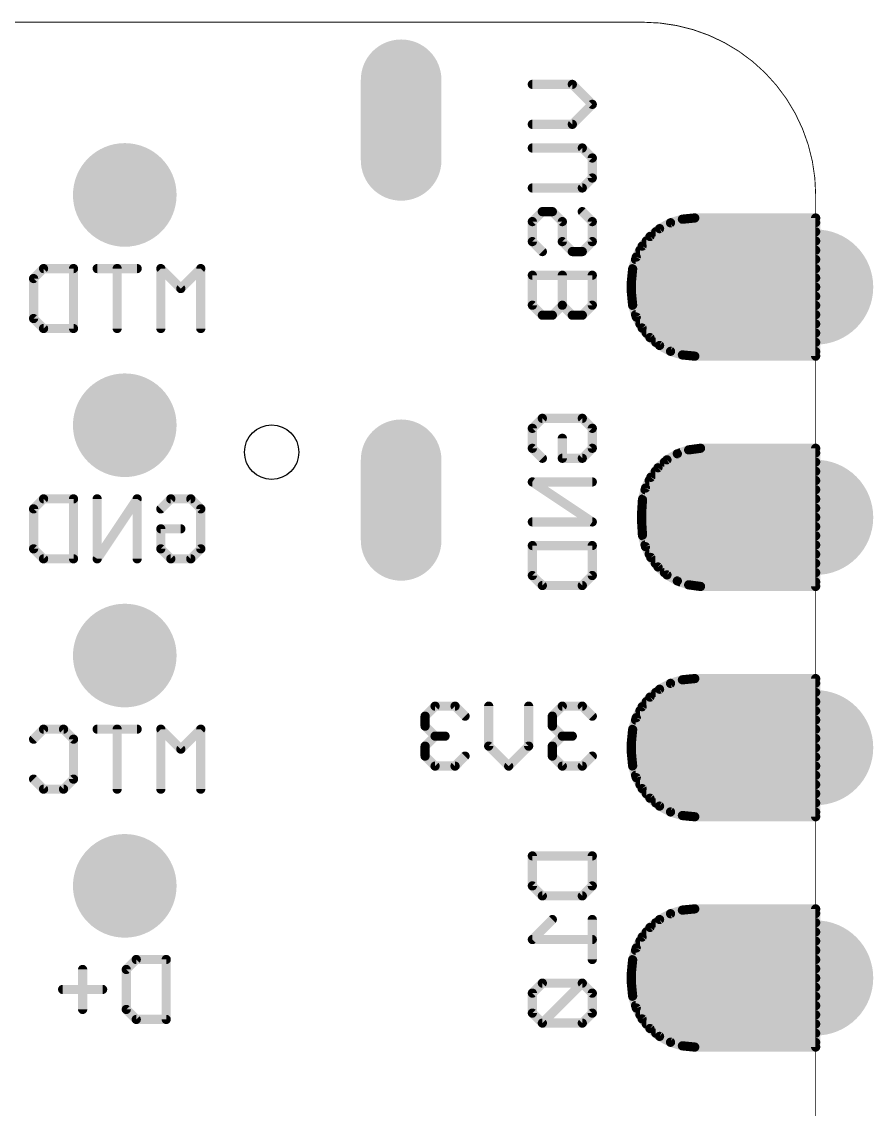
# Model space of a CAD drawing. Extents: x -1.3 to 17.8, y 13.1 to 34.3.
# Drawn here: x 8.39 to 17.78, y 22.3 to 34.3 of the extents above; entities that cross this region are included whole.
import ezdxf

# ---------------------------------------------------------------- set-up
doc = ezdxf.new("R2010")
doc.units = 0
for name, color, linetype in [('16', 175, 'CONTINUOUS'), ('17', 82, 'CONTINUOUS'), ('20', 213, 'CONTINUOUS'), ('26', 140, 'CONTINUOUS')]:
    doc.layers.add(name, color=color, linetype=linetype)

# ---------------------------------------------------------------- blocks, each defined once
blk = doc.blocks.new('ROUNDP')
at = {"const_width": 0.5}
blk.add_lwpolyline([(0, -0.25, 1), (0, 0.25, 1), (0, -0.25)], format="xyb", dxfattribs=at)
blk = doc.blocks.new('PIE')
at = {"const_width": 0.5}
blk.add_lwpolyline([(0, -0.25, 1), (0, 0.25, 1), (0, -0.25)], format="xyb", dxfattribs=at)
blk = doc.blocks.new('LONGP100')
at = {"const_width": 1}
blk.add_lwpolyline([(-0.5, 0), (0.5, 0)], dxfattribs=at)
at = {"const_width": 0.5}
for points in [[(-0.5, 0.25, 1), (-0.5, -0.25)], [(0.5, -0.25, 1), (0.5, 0.25)]]:
    blk.add_lwpolyline(points, format="xyb", dxfattribs=at)

msp = doc.modelspace()

# ---------------------------------------------------------------- linework, layer by layer
at = {"layer": '16', "const_width": 0.1016}
for points in [[(15.6752, 32.1176), (15.5442, 32.0778)], [(15.8115, 32.131), (15.6752, 32.1176)], [(17.145, 32.131), (15.8115, 32.131)], [(17.145, 30.607), (17.145, 32.131)], [(15.4234, 32.0133), (15.3176, 31.9264)], [(17.145, 31.9786), (15.3812, 31.9786)], [(15.5442, 32.0778), (15.4234, 32.0133)], [(17.145, 32.0802), (15.552, 32.0802)], [(15.3176, 31.9264), (15.2307, 31.8206)], [(17.145, 31.877), (15.277, 31.877)], [(15.2307, 31.8206), (15.1662, 31.6998)], [(17.145, 31.7754), (15.2066, 31.7754)], [(15.1662, 31.6998), (15.1264, 31.5688)], [(17.145, 31.6738), (15.1583, 31.6738)], [(15.1264, 31.5688), (15.113, 31.4325)], [(17.145, 31.5722), (15.1275, 31.5722)], [(15.113, 31.4325), (15.113, 31.3055)], [(17.145, 31.4706), (15.1168, 31.4706)], [(17.145, 31.369), (15.113, 31.369)], [(15.113, 31.3055), (15.1264, 31.1692)], [(17.145, 31.2674), (15.1168, 31.2674)], [(15.1264, 31.1692), (15.1662, 31.0382)], [(17.145, 31.1658), (15.1275, 31.1658)], [(17.145, 31.0642), (15.1583, 31.0642)], [(15.1662, 31.0382), (15.2307, 30.9174)], [(17.145, 30.9626), (15.2066, 30.9626)], [(15.2307, 30.9174), (15.3176, 30.8116)], [(17.145, 30.861), (15.277, 30.861)], [(15.3176, 30.8116), (15.4234, 30.7247)], [(17.145, 30.7594), (15.3812, 30.7594)], [(15.4234, 30.7247), (15.5442, 30.6602)], [(15.5442, 30.6602), (15.6752, 30.6204)], [(17.145, 30.6578), (15.552, 30.6578)], [(15.6752, 30.6204), (15.8115, 30.607)], [(15.8115, 30.607), (17.145, 30.607)], [(15.875, 29.591), (15.7441, 29.5732)], [(17.145, 29.591), (15.875, 29.591)], [(17.145, 28.067), (17.145, 29.591)], [(15.505, 29.4636), (15.4061, 29.3761)], [(15.6192, 29.5302), (15.505, 29.4636)], [(15.7441, 29.5732), (15.6192, 29.5302)], [(17.145, 29.5402), (15.6483, 29.5402)], [(15.4061, 29.3761), (15.3261, 29.2709)], [(17.145, 29.337), (15.3764, 29.337)], [(17.145, 29.4386), (15.4768, 29.4386)], [(15.3261, 29.2709), (15.2682, 29.1521)], [(17.145, 29.2354), (15.3088, 29.2354)], [(15.2682, 29.1521), (15.2346, 29.0244)], [(17.145, 29.1338), (15.2634, 29.1338)], [(15.2346, 29.0244), (15.2265, 28.8925)], [(17.145, 29.0322), (15.2366, 29.0322)], [(15.2265, 28.8925), (15.2265, 28.7655)], [(17.145, 28.9306), (15.2288, 28.9306)], [(17.145, 28.829), (15.2265, 28.829)], [(15.2265, 28.7655), (15.2346, 28.6336)], [(17.145, 28.7274), (15.2288, 28.7274)], [(15.2346, 28.6336), (15.2682, 28.5059)], [(17.145, 28.6258), (15.2366, 28.6258)], [(17.145, 28.5242), (15.2634, 28.5242)], [(15.2682, 28.5059), (15.3261, 28.3871)], [(17.145, 28.4226), (15.3088, 28.4226)], [(15.3261, 28.3871), (15.4061, 28.2819)], [(17.145, 28.321), (15.3764, 28.321)], [(15.4061, 28.2819), (15.505, 28.1944)], [(17.145, 28.2194), (15.4768, 28.2194)], [(15.505, 28.1944), (15.6192, 28.1278)], [(15.6192, 28.1278), (15.7441, 28.0848)], [(17.145, 28.1178), (15.6483, 28.1178)], [(15.7441, 28.0848), (15.875, 28.067)], [(15.875, 28.067), (17.145, 28.067)], [(15.5442, 26.9978), (15.4234, 26.9333)], [(15.6752, 27.0376), (15.5442, 26.9978)], [(17.145, 27.0002), (15.552, 27.0002)], [(15.8115, 27.051), (15.6752, 27.0376)], [(17.145, 27.051), (15.8115, 27.051)], [(17.145, 25.527), (17.145, 27.051)], [(15.3176, 26.8464), (15.2307, 26.7406)], [(15.4234, 26.9333), (15.3176, 26.8464)], [(17.145, 26.8986), (15.3812, 26.8986)], [(15.2307, 26.7406), (15.1662, 26.6198)], [(17.145, 26.6954), (15.2066, 26.6954)], [(17.145, 26.797), (15.277, 26.797)], [(15.1662, 26.6198), (15.1264, 26.4888)], [(17.145, 26.5938), (15.1583, 26.5938)], [(15.1264, 26.4888), (15.113, 26.3525)], [(17.145, 26.4922), (15.1275, 26.4922)], [(15.113, 26.3525), (15.113, 26.2255)], [(17.145, 26.3906), (15.1168, 26.3906)], [(17.145, 26.289), (15.113, 26.289)], [(15.113, 26.2255), (15.1264, 26.0892)], [(17.145, 26.1874), (15.1168, 26.1874)], [(15.1264, 26.0892), (15.1662, 25.9582)], [(17.145, 26.0858), (15.1275, 26.0858)], [(17.145, 25.9842), (15.1583, 25.9842)], [(15.1662, 25.9582), (15.2307, 25.8374)], [(17.145, 25.8826), (15.2066, 25.8826)], [(15.2307, 25.8374), (15.3176, 25.7316)], [(17.145, 25.781), (15.277, 25.781)], [(15.3176, 25.7316), (15.4234, 25.6447)], [(17.145, 25.6794), (15.3812, 25.6794)], [(15.4234, 25.6447), (15.5442, 25.5802)], [(15.5442, 25.5802), (15.6752, 25.5404)], [(17.145, 25.5778), (15.552, 25.5778)], [(15.6752, 25.5404), (15.8115, 25.527)], [(15.8115, 25.527), (17.145, 25.527)], [(15.5442, 24.4578), (15.4234, 24.3933)], [(15.6752, 24.4976), (15.5442, 24.4578)], [(17.145, 24.4602), (15.552, 24.4602)], [(15.8115, 24.511), (15.6752, 24.4976)], [(17.145, 24.511), (15.8115, 24.511)], [(17.145, 22.987), (17.145, 24.511)], [(15.3176, 24.3064), (15.2307, 24.2006)], [(15.4234, 24.3933), (15.3176, 24.3064)], [(17.145, 24.3586), (15.3812, 24.3586)], [(15.2307, 24.2006), (15.1662, 24.0798)], [(17.145, 24.257), (15.277, 24.257)], [(15.1662, 24.0798), (15.1264, 23.9488)], [(17.145, 24.1554), (15.2066, 24.1554)], [(15.1264, 23.9488), (15.113, 23.8125)], [(17.145, 23.9522), (15.1275, 23.9522)], [(17.145, 24.0538), (15.1583, 24.0538)], [(17.145, 23.8506), (15.1168, 23.8506)], [(15.113, 23.8125), (15.113, 23.6855)], [(17.145, 23.749), (15.113, 23.749)], [(15.113, 23.6855), (15.1264, 23.5492)], [(17.145, 23.6474), (15.1168, 23.6474)], [(15.1264, 23.5492), (15.1662, 23.4182)], [(17.145, 23.5458), (15.1275, 23.5458)], [(17.145, 23.4442), (15.1583, 23.4442)], [(15.1662, 23.4182), (15.2307, 23.2974)], [(17.145, 23.3426), (15.2066, 23.3426)], [(15.2307, 23.2974), (15.3176, 23.1916)], [(17.145, 23.241), (15.277, 23.241)], [(15.3176, 23.1916), (15.4234, 23.1047)], [(17.145, 23.1394), (15.3812, 23.1394)], [(15.4234, 23.1047), (15.5442, 23.0402)], [(15.5442, 23.0402), (15.6752, 23.0004)], [(17.145, 23.0378), (15.552, 23.0378)], [(15.6752, 23.0004), (15.8115, 22.987)], [(15.8115, 22.987), (17.145, 22.987)]]:
    msp.add_lwpolyline(points, dxfattribs=at)
at = {"layer": '16', "const_width": 0.0508}
for points in [[(15.6727, 32.1429, 1), (15.6777, 32.0923)], [(15.6826, 32.0933, 1), (15.6679, 32.1419)], [(15.8115, 32.1564, 1), (15.8115, 32.1056)], [(15.814, 32.1057, 1), (15.809, 32.1563)], [(17.1704, 32.131, 1), (17.1196, 32.131)], [(17.145, 32.1056, 1), (17.145, 32.1564)], [(15.3812, 32.004, 1), (15.3812, 31.9532)], [(15.4115, 32.0357, 1), (15.4354, 31.9909)], [(15.4395, 31.9936, 1), (15.4073, 32.0329)], [(15.5368, 32.1021, 1), (15.5516, 32.0535)], [(15.552, 32.1056, 1), (15.552, 32.0548)], [(15.5562, 32.0554, 1), (15.5322, 32.1002)], [(17.145, 32.0548, 1), (17.145, 32.1056)], [(17.145, 31.9532, 1), (17.145, 32.004)], [(15.277, 31.9024, 1), (15.277, 31.8516)], [(15.3015, 31.9461, 1), (15.3337, 31.9068)], [(15.3372, 31.9103, 1), (15.2979, 31.9425)], [(17.145, 31.8516, 1), (17.145, 31.9024)], [(15.2066, 31.8008, 1), (15.2066, 31.75)], [(15.2111, 31.8367, 1), (15.2504, 31.8045)], [(15.2531, 31.8086, 1), (15.2083, 31.8325)], [(17.145, 31.75, 1), (17.145, 31.8008)], [(15.1583, 31.6992, 1), (15.1583, 31.6484)], [(15.1438, 31.7118, 1), (15.1886, 31.6878)], [(15.1905, 31.6924, 1), (15.1419, 31.7072)], [(17.145, 31.6484, 1), (17.145, 31.6992)], [(15.1021, 31.5761, 1), (15.1507, 31.5614)], [(15.1517, 31.5663, 1), (15.1011, 31.5713)], [(15.1275, 31.5976, 1), (15.1275, 31.5468)], [(17.145, 31.5468, 1), (17.145, 31.5976)], [(15.1384, 31.4325, 1), (15.0876, 31.4325)], [(15.0877, 31.435, 1), (15.1383, 31.43)], [(15.1168, 31.496, 1), (15.1168, 31.4452)], [(17.145, 31.4452, 1), (17.145, 31.496)], [(15.113, 31.3944, 1), (15.113, 31.3436)], [(15.1383, 31.308, 1), (15.0877, 31.303)], [(15.0876, 31.3055, 1), (15.1384, 31.3055)], [(15.1168, 31.2928, 1), (15.1168, 31.242)], [(17.145, 31.3436, 1), (17.145, 31.3944)], [(17.145, 31.242, 1), (17.145, 31.2928)], [(15.1507, 31.1766, 1), (15.1021, 31.1619)], [(15.1011, 31.1667, 1), (15.1517, 31.1717)], [(15.1275, 31.1912, 1), (15.1275, 31.1404)], [(17.145, 31.1404, 1), (17.145, 31.1912)], [(15.1583, 31.0896, 1), (15.1583, 31.0388)], [(15.1886, 31.0502, 1), (15.1438, 31.0262)], [(15.1419, 31.0308, 1), (15.1905, 31.0456)], [(17.145, 31.0388, 1), (17.145, 31.0896)], [(15.2066, 30.988, 1), (15.2066, 30.9372)], [(15.2504, 30.9335, 1), (15.2111, 30.9013)], [(15.2083, 30.9055, 1), (15.2531, 30.9294)], [(17.145, 30.9372, 1), (17.145, 30.988)], [(15.277, 30.8864, 1), (15.277, 30.8356)], [(15.3337, 30.8312, 1), (15.3015, 30.7919)], [(15.2979, 30.7955, 1), (15.3372, 30.8277)], [(17.145, 30.8356, 1), (17.145, 30.8864)], [(15.3812, 30.7848, 1), (15.3812, 30.734)], [(15.4354, 30.7471, 1), (15.4115, 30.7023)], [(15.4073, 30.7051, 1), (15.4395, 30.7444)], [(15.5516, 30.6845, 1), (15.5368, 30.6359)], [(15.552, 30.6832, 1), (15.552, 30.6324)], [(15.5322, 30.6378, 1), (15.5562, 30.6826)], [(17.145, 30.734, 1), (17.145, 30.7848)], [(17.145, 30.6324, 1), (17.145, 30.6832)], [(15.6777, 30.6457, 1), (15.6727, 30.5951)], [(15.6679, 30.5961, 1), (15.6826, 30.6447)], [(15.8115, 30.6324, 1), (15.8115, 30.5816)], [(15.809, 30.5817, 1), (15.814, 30.6323)], [(17.1196, 30.607, 1), (17.1704, 30.607)], [(17.145, 30.5816, 1), (17.145, 30.6324)], [(15.875, 29.6164, 1), (15.875, 29.5656)], [(15.8784, 29.5658, 1), (15.8716, 29.6162)], [(17.1704, 29.591, 1), (17.1196, 29.591)], [(17.145, 29.5656, 1), (17.145, 29.6164)], [(15.4922, 29.4855, 1), (15.5178, 29.4417)], [(15.5219, 29.4446, 1), (15.4882, 29.4826)], [(15.6109, 29.5542, 1), (15.6274, 29.5061)], [(15.632, 29.5082, 1), (15.6064, 29.5521)], [(15.6483, 29.5656, 1), (15.6483, 29.5148)], [(15.7407, 29.5983, 1), (15.7475, 29.548)], [(15.7524, 29.5492, 1), (15.7358, 29.5972)], [(17.145, 29.5148, 1), (17.145, 29.5656)], [(15.3764, 29.3624, 1), (15.3764, 29.3116)], [(15.3893, 29.3951, 1), (15.4229, 29.357)], [(15.4263, 29.3607, 1), (15.3859, 29.3914)], [(15.4768, 29.464, 1), (15.4768, 29.4132)], [(17.145, 29.4132, 1), (17.145, 29.464)], [(17.145, 29.3116, 1), (17.145, 29.3624)], [(15.3088, 29.2608, 1), (15.3088, 29.21)], [(15.3059, 29.2863, 1), (15.3463, 29.2555)], [(15.3489, 29.2598, 1), (15.3033, 29.282)], [(17.145, 29.21, 1), (17.145, 29.2608)], [(15.2634, 29.1592, 1), (15.2634, 29.1084)], [(15.2454, 29.1633, 1), (15.291, 29.141)], [(15.2928, 29.1457, 1), (15.2436, 29.1586)], [(17.145, 29.1084, 1), (17.145, 29.1592)], [(15.2599, 29.0228, 1), (15.2092, 29.0259)], [(15.21, 29.0308, 1), (15.2591, 29.0179)], [(15.2366, 29.0576, 1), (15.2366, 29.0068)], [(17.145, 29.0068, 1), (17.145, 29.0576)], [(15.2519, 28.8925, 1), (15.2011, 28.8925)], [(15.2011, 28.894, 1), (15.2519, 28.891)], [(15.2288, 28.956, 1), (15.2288, 28.9052)], [(17.145, 28.9052, 1), (17.145, 28.956)], [(15.2265, 28.8544, 1), (15.2265, 28.8036)], [(15.2519, 28.767, 1), (15.2011, 28.764)], [(15.2011, 28.7655, 1), (15.2519, 28.7655)], [(17.145, 28.8036, 1), (17.145, 28.8544)], [(15.2288, 28.7528, 1), (15.2288, 28.702)], [(15.2591, 28.6401, 1), (15.21, 28.6272)], [(15.2366, 28.6512, 1), (15.2366, 28.6004)], [(17.145, 28.702, 1), (17.145, 28.7528)], [(17.145, 28.6004, 1), (17.145, 28.6512)], [(15.2092, 28.6321, 1), (15.2599, 28.6352)], [(15.2634, 28.5496, 1), (15.2634, 28.4988)], [(15.291, 28.517, 1), (15.2454, 28.4947)], [(17.145, 28.4988, 1), (17.145, 28.5496)], [(15.2436, 28.4994, 1), (15.2928, 28.5123)], [(15.3088, 28.448, 1), (15.3088, 28.3972)], [(15.3463, 28.4025, 1), (15.3059, 28.3717)], [(17.145, 28.3972, 1), (17.145, 28.448)], [(15.3033, 28.376, 1), (15.3489, 28.3982)], [(15.3764, 28.3464, 1), (15.3764, 28.2956)], [(15.4229, 28.301, 1), (15.3893, 28.2629)], [(15.3859, 28.2666, 1), (15.4263, 28.2973)], [(17.145, 28.2956, 1), (17.145, 28.3464)], [(15.4768, 28.2448, 1), (15.4768, 28.194)], [(15.5178, 28.2163, 1), (15.4922, 28.1725)], [(15.4882, 28.1754, 1), (15.5219, 28.2134)], [(17.145, 28.194, 1), (17.145, 28.2448)], [(15.6274, 28.1519, 1), (15.6109, 28.1038)], [(15.6064, 28.1059, 1), (15.632, 28.1498)], [(15.6483, 28.1432, 1), (15.6483, 28.0924)], [(15.7475, 28.11, 1), (15.7407, 28.0597)], [(15.7358, 28.0608, 1), (15.7524, 28.1088)], [(15.875, 28.0924, 1), (15.875, 28.0416)], [(15.8716, 28.0418, 1), (15.8784, 28.0922)], [(17.1196, 28.067, 1), (17.1704, 28.067)], [(17.145, 28.0924, 1), (17.145, 28.1432)], [(17.145, 28.0416, 1), (17.145, 28.0924)], [(15.5368, 27.0221, 1), (15.5516, 26.9735)], [(15.552, 27.0256, 1), (15.552, 26.9748)], [(15.5562, 26.9754, 1), (15.5322, 27.0202)], [(15.6727, 27.0629, 1), (15.6777, 27.0123)], [(15.6826, 27.0133, 1), (15.6679, 27.0619)], [(15.8115, 27.0764, 1), (15.8115, 27.0256)], [(15.814, 27.0257, 1), (15.809, 27.0763)], [(17.1704, 27.051, 1), (17.1196, 27.051)], [(17.145, 27.0256, 1), (17.145, 27.0764)], [(17.145, 26.9748, 1), (17.145, 27.0256)], [(15.3015, 26.8661, 1), (15.3337, 26.8268)], [(15.3372, 26.8303, 1), (15.2979, 26.8625)], [(15.3812, 26.924, 1), (15.3812, 26.8732)], [(15.4115, 26.9557, 1), (15.4354, 26.9109)], [(15.4395, 26.9136, 1), (15.4073, 26.9529)], [(17.145, 26.8732, 1), (17.145, 26.924)], [(15.2066, 26.7208, 1), (15.2066, 26.67)], [(15.2111, 26.7567, 1), (15.2504, 26.7245)], [(15.2531, 26.7286, 1), (15.2083, 26.7525)], [(15.277, 26.8224, 1), (15.277, 26.7716)], [(17.145, 26.7716, 1), (17.145, 26.8224)], [(17.145, 26.67, 1), (17.145, 26.7208)], [(15.1583, 26.6192, 1), (15.1583, 26.5684)], [(15.1438, 26.6318, 1), (15.1886, 26.6078)], [(15.1905, 26.6124, 1), (15.1419, 26.6272)], [(17.145, 26.5684, 1), (17.145, 26.6192)], [(15.1021, 26.4961, 1), (15.1507, 26.4814)], [(15.1517, 26.4863, 1), (15.1011, 26.4913)], [(15.1275, 26.5176, 1), (15.1275, 26.4668)], [(17.145, 26.4668, 1), (17.145, 26.5176)], [(15.1384, 26.3525, 1), (15.0876, 26.3525)], [(15.1168, 26.416, 1), (15.1168, 26.3652)], [(17.145, 26.3652, 1), (17.145, 26.416)], [(15.0877, 26.355, 1), (15.1383, 26.35)], [(15.113, 26.3144, 1), (15.113, 26.2636)], [(15.1383, 26.228, 1), (15.0877, 26.223)], [(17.145, 26.2636, 1), (17.145, 26.3144)], [(15.0876, 26.2255, 1), (15.1384, 26.2255)], [(15.1168, 26.2128, 1), (15.1168, 26.162)], [(17.145, 26.162, 1), (17.145, 26.2128)], [(15.1507, 26.0966, 1), (15.1021, 26.0819)], [(15.1011, 26.0867, 1), (15.1517, 26.0917)], [(15.1275, 26.1112, 1), (15.1275, 26.0604)], [(15.1583, 26.0096, 1), (15.1583, 25.9588)], [(17.145, 26.0604, 1), (17.145, 26.1112)], [(17.145, 25.9588, 1), (17.145, 26.0096)], [(15.1886, 25.9702, 1), (15.1438, 25.9462)], [(15.1419, 25.9508, 1), (15.1905, 25.9656)], [(15.2066, 25.908, 1), (15.2066, 25.8572)], [(17.145, 25.8572, 1), (17.145, 25.908)], [(15.2504, 25.8535, 1), (15.2111, 25.8213)], [(15.2083, 25.8255, 1), (15.2531, 25.8494)], [(15.277, 25.8064, 1), (15.277, 25.7556)], [(17.145, 25.7556, 1), (17.145, 25.8064)], [(15.3337, 25.7512, 1), (15.3015, 25.7119)], [(15.2979, 25.7155, 1), (15.3372, 25.7477)], [(15.3812, 25.7048, 1), (15.3812, 25.654)], [(15.4354, 25.6671, 1), (15.4115, 25.6223)], [(15.4073, 25.6251, 1), (15.4395, 25.6644)], [(17.145, 25.654, 1), (17.145, 25.7048)], [(15.5516, 25.6045, 1), (15.5368, 25.5559)], [(15.552, 25.6032, 1), (15.552, 25.5524)], [(15.5322, 25.5578, 1), (15.5562, 25.6026)], [(15.6777, 25.5657, 1), (15.6727, 25.5151)], [(15.6679, 25.5161, 1), (15.6826, 25.5647)], [(15.8115, 25.5524, 1), (15.8115, 25.5016)], [(15.809, 25.5017, 1), (15.814, 25.5523)], [(17.1196, 25.527, 1), (17.1704, 25.527)], [(17.145, 25.5524, 1), (17.145, 25.6032)], [(17.145, 25.5016, 1), (17.145, 25.5524)], [(15.5368, 24.4821, 1), (15.5516, 24.4335)], [(15.552, 24.4856, 1), (15.552, 24.4348)], [(15.5562, 24.4354, 1), (15.5322, 24.4802)], [(15.6727, 24.5229, 1), (15.6777, 24.4723)], [(15.6826, 24.4733, 1), (15.6679, 24.5219)], [(15.8115, 24.5364, 1), (15.8115, 24.4856)], [(15.814, 24.4857, 1), (15.809, 24.5363)], [(17.1704, 24.511, 1), (17.1196, 24.511)], [(17.145, 24.4856, 1), (17.145, 24.5364)], [(17.145, 24.4348, 1), (17.145, 24.4856)], [(15.3015, 24.3261, 1), (15.3337, 24.2868)], [(15.3372, 24.2903, 1), (15.2979, 24.3225)], [(15.3812, 24.384, 1), (15.3812, 24.3332)], [(15.4115, 24.4157, 1), (15.4354, 24.3709)], [(15.4395, 24.3736, 1), (15.4073, 24.4129)], [(17.145, 24.3332, 1), (17.145, 24.384)], [(15.2111, 24.2167, 1), (15.2504, 24.1845)], [(15.2531, 24.1886, 1), (15.2083, 24.2125)], [(15.277, 24.2824, 1), (15.277, 24.2316)], [(17.145, 24.2316, 1), (17.145, 24.2824)], [(15.1438, 24.0918, 1), (15.1886, 24.0678)], [(15.1905, 24.0724, 1), (15.1419, 24.0872)], [(15.2066, 24.1808, 1), (15.2066, 24.13)], [(17.145, 24.13, 1), (17.145, 24.1808)], [(15.1517, 23.9463, 1), (15.1011, 23.9513)], [(15.1275, 23.9776, 1), (15.1275, 23.9268)], [(15.1583, 24.0792, 1), (15.1583, 24.0284)], [(17.145, 24.0284, 1), (17.145, 24.0792)], [(17.145, 23.9268, 1), (17.145, 23.9776)], [(15.1168, 23.876, 1), (15.1168, 23.8252)], [(15.1021, 23.9561, 1), (15.1507, 23.9414)], [(17.145, 23.8252, 1), (17.145, 23.876)], [(15.1384, 23.8125, 1), (15.0876, 23.8125)], [(15.0877, 23.815, 1), (15.1383, 23.81)], [(15.113, 23.7744, 1), (15.113, 23.7236)], [(17.145, 23.7236, 1), (17.145, 23.7744)], [(15.1383, 23.688, 1), (15.0877, 23.683)], [(15.0876, 23.6855, 1), (15.1384, 23.6855)], [(15.1168, 23.6728, 1), (15.1168, 23.622)], [(17.145, 23.622, 1), (17.145, 23.6728)], [(15.1507, 23.5566, 1), (15.1021, 23.5419)], [(15.1011, 23.5467, 1), (15.1517, 23.5517)], [(15.1275, 23.5712, 1), (15.1275, 23.5204)], [(17.145, 23.5204, 1), (17.145, 23.5712)], [(15.1583, 23.4696, 1), (15.1583, 23.4188)], [(15.1886, 23.4302, 1), (15.1438, 23.4062)], [(15.1419, 23.4108, 1), (15.1905, 23.4256)], [(15.2066, 23.368, 1), (15.2066, 23.3172)], [(17.145, 23.4188, 1), (17.145, 23.4696)], [(17.145, 23.3172, 1), (17.145, 23.368)], [(15.2504, 23.3135, 1), (15.2111, 23.2813)], [(15.2083, 23.2855, 1), (15.2531, 23.3094)], [(15.277, 23.2664, 1), (15.277, 23.2156)], [(17.145, 23.2156, 1), (17.145, 23.2664)], [(15.3337, 23.2112, 1), (15.3015, 23.1719)], [(15.2979, 23.1755, 1), (15.3372, 23.2077)], [(15.3812, 23.1648, 1), (15.3812, 23.114)], [(15.4354, 23.1271, 1), (15.4115, 23.0823)], [(15.4073, 23.0851, 1), (15.4395, 23.1244)], [(17.145, 23.114, 1), (17.145, 23.1648)], [(15.5516, 23.0645, 1), (15.5368, 23.0159)], [(15.552, 23.0632, 1), (15.552, 23.0124)], [(15.5322, 23.0178, 1), (15.5562, 23.0626)], [(15.6777, 23.0257, 1), (15.6727, 22.9751)], [(15.6679, 22.9761, 1), (15.6826, 23.0247)], [(15.8115, 23.0124, 1), (15.8115, 22.9616)], [(15.809, 22.9617, 1), (15.814, 23.0123)], [(17.145, 23.0124, 1), (17.145, 23.0632)], [(17.145, 22.9616, 1), (17.145, 23.0124)], [(17.1196, 22.987, 1), (17.1704, 22.987)]]:
    msp.add_lwpolyline(points, format="xyb", dxfattribs=at)
at = {"layer": '20', "const_width": 0.01}
for points in [[(15.24, 34.29), (1.27, 34.29)], [(17.145, 15.06), (17.145, 32.385)]]:
    msp.add_lwpolyline(points, dxfattribs=at)
at = {"layer": '20'}
for points, const_width in [([(17.145, 32.385, 0.4142), (15.24, 34.29)], 0.01), ([(15.24, 34.2925, 1), (15.24, 34.2875)], 0.005), ([(15.24, 34.2875, 1), (15.24, 34.2925)], 0.005), ([(17.1475, 32.385, 1), (17.1425, 32.385)], 0.005), ([(17.1425, 32.385, 1), (17.1475, 32.385)], 0.005)]:
    msp.add_lwpolyline(points, format="xyb", dxfattribs=dict(at, const_width=const_width))
msp.add_circle((11.145, 29.548), 0.3, dxfattribs=at)
at = {"layer": '26', "const_width": 0.1016}
for points in [[(14.0202, 33.6042), (14.4609, 33.6042)], [(14.4609, 33.6042), (14.6812, 33.3839)], [(14.6812, 33.3839), (14.4609, 33.1636)], [(14.4609, 33.1636), (14.0202, 33.1636)], [(14.0202, 32.9026), (14.571, 32.9026)], [(14.571, 32.9026), (14.6812, 32.7924)], [(14.6812, 32.7924), (14.6812, 32.5721)], [(14.571, 32.4619), (14.0202, 32.4619)], [(14.6812, 32.5721), (14.571, 32.4619)], [(14.0202, 32.0908), (14.1304, 32.2009)], [(14.1304, 32.2009), (14.2406, 32.2009)], [(14.2406, 32.2009), (14.3507, 32.0908)], [(14.6812, 32.0908), (14.571, 32.2009)], [(14.0202, 31.8704), (14.0202, 32.0908)], [(14.3507, 32.0908), (14.3507, 31.8704)], [(14.6812, 31.8704), (14.6812, 32.0908)], [(14.1304, 31.7603), (14.0202, 31.8704)], [(14.3507, 31.8704), (14.4609, 31.7603)], [(14.571, 31.7603), (14.6812, 31.8704)], [(14.4609, 31.7603), (14.571, 31.7603)], [(8.5193, 31.4626), (8.6294, 31.5728)], [(8.6294, 31.5728), (8.9599, 31.5728)], [(8.9599, 31.5728), (8.9599, 30.9118)], [(9.6616, 31.5728), (9.2209, 31.5728)], [(9.4412, 30.9118), (9.4412, 31.5728)], [(10.1429, 31.3524), (9.9226, 31.5728)], [(9.9226, 31.5728), (9.9226, 30.9118)], [(10.3632, 31.5728), (10.1429, 31.3524)], [(10.3632, 30.9118), (10.3632, 31.5728)], [(14.6812, 31.4993), (14.0202, 31.4993)], [(14.0202, 31.4993), (14.0202, 31.1688)], [(14.3507, 31.4993), (14.3507, 31.1688)], [(14.6812, 31.1688), (14.6812, 31.4993)], [(8.5193, 31.022), (8.5193, 31.4626)], [(14.0202, 31.1688), (14.1304, 31.0586)], [(14.2406, 31.0586), (14.3507, 31.1688)], [(14.3507, 31.1688), (14.4609, 31.0586)], [(14.571, 31.0586), (14.6812, 31.1688)], [(8.6294, 30.9118), (8.5193, 31.022)], [(14.1304, 31.0586), (14.2406, 31.0586)], [(14.4609, 31.0586), (14.571, 31.0586)], [(8.9599, 30.9118), (8.6294, 30.9118)], [(14.0202, 29.811), (14.1304, 29.9212)], [(14.1304, 29.9212), (14.571, 29.9212)], [(14.571, 29.9212), (14.6812, 29.811)], [(14.0202, 29.5907), (14.0202, 29.811)], [(14.3507, 29.4806), (14.3507, 29.7009)], [(14.6812, 29.811), (14.6812, 29.5907)], [(14.1304, 29.4806), (14.0202, 29.5907)], [(14.6812, 29.5907), (14.571, 29.4806)], [(14.571, 29.4806), (14.3507, 29.4806)], [(14.6812, 29.2196), (14.0202, 29.2196)], [(14.0202, 29.2196), (14.6812, 28.7789)], [(8.5193, 28.9226), (8.6294, 29.0328)], [(8.6294, 29.0328), (8.9599, 29.0328)], [(8.9599, 29.0328), (8.9599, 28.3718)], [(9.6616, 29.0328), (9.2209, 28.3718)], [(9.2209, 28.3718), (9.2209, 29.0328)], [(9.6616, 28.3718), (9.6616, 29.0328)], [(9.9226, 28.9226), (10.0327, 29.0328)], [(10.0327, 29.0328), (10.253, 29.0328)], [(10.253, 29.0328), (10.3632, 28.9226)], [(8.5193, 28.482), (8.5193, 28.9226)], [(10.3632, 28.9226), (10.3632, 28.482)], [(14.6812, 28.7789), (14.0202, 28.7789)], [(9.9226, 28.482), (9.9226, 28.7023)], [(9.9226, 28.7023), (10.1429, 28.7023)], [(14.0202, 28.5179), (14.6812, 28.5179)], [(14.0202, 28.1874), (14.0202, 28.5179)], [(14.6812, 28.5179), (14.6812, 28.1874)], [(8.6294, 28.3718), (8.5193, 28.482)], [(10.0327, 28.3718), (9.9226, 28.482)], [(10.3632, 28.482), (10.253, 28.3718)], [(8.9599, 28.3718), (8.6294, 28.3718)], [(10.253, 28.3718), (10.0327, 28.3718)], [(14.1304, 28.0773), (14.0202, 28.1874)], [(14.6812, 28.1874), (14.571, 28.0773)], [(14.571, 28.0773), (14.1304, 28.0773)], [(12.9474, 26.7468), (12.8373, 26.6366)], [(13.1678, 26.7468), (12.9474, 26.7468)], [(13.2779, 26.6366), (13.1678, 26.7468)], [(13.5389, 26.3061), (13.5389, 26.7468)], [(13.9796, 26.7468), (13.9796, 26.3061)], [(14.3507, 26.7468), (14.2406, 26.6366)], [(14.571, 26.7468), (14.3507, 26.7468)], [(14.6812, 26.6366), (14.571, 26.7468)], [(12.8373, 26.6366), (12.8373, 26.5264)], [(14.2406, 26.6366), (14.2406, 26.5264)], [(8.5193, 26.3826), (8.6294, 26.4928)], [(8.6294, 26.4928), (8.8498, 26.4928)], [(8.8498, 26.4928), (8.9599, 26.3826)], [(9.6616, 26.4928), (9.2209, 26.4928)], [(9.4412, 25.8318), (9.4412, 26.4928)], [(10.1429, 26.2724), (9.9226, 26.4928)], [(9.9226, 26.4928), (9.9226, 25.8318)], [(10.3632, 26.4928), (10.1429, 26.2724)], [(10.3632, 25.8318), (10.3632, 26.4928)], [(12.8373, 26.5264), (12.9474, 26.4163)], [(14.2406, 26.5264), (14.3507, 26.4163)], [(8.9599, 26.3826), (8.9599, 25.942)], [(12.9474, 26.4163), (12.8373, 26.3061)], [(12.9474, 26.4163), (13.0576, 26.4163)], [(14.3507, 26.4163), (14.2406, 26.3061)], [(14.3507, 26.4163), (14.4609, 26.4163)], [(12.8373, 26.3061), (12.8373, 26.196)], [(13.7592, 26.0858), (13.5389, 26.3061)], [(13.9796, 26.3061), (13.7592, 26.0858)], [(14.2406, 26.3061), (14.2406, 26.196)], [(12.8373, 26.196), (12.9474, 26.0858)], [(13.1678, 26.0858), (13.2779, 26.196)], [(14.2406, 26.196), (14.3507, 26.0858)], [(14.571, 26.0858), (14.6812, 26.196)], [(12.9474, 26.0858), (13.1678, 26.0858)], [(14.3507, 26.0858), (14.571, 26.0858)], [(8.6294, 25.8318), (8.5193, 25.942)], [(8.9599, 25.942), (8.8498, 25.8318)], [(8.8498, 25.8318), (8.6294, 25.8318)], [(14.0202, 25.0952), (14.6812, 25.0952)], [(14.0202, 24.7647), (14.0202, 25.0952)], [(14.6812, 25.0952), (14.6812, 24.7647)], [(14.1304, 24.6546), (14.0202, 24.7647)], [(14.6812, 24.7647), (14.571, 24.6546)], [(14.571, 24.6546), (14.1304, 24.6546)], [(14.2406, 24.3936), (14.0202, 24.1732)], [(14.6812, 24.3936), (14.6812, 23.9529)], [(14.0202, 24.1732), (14.6812, 24.1732)], [(9.5416, 23.8426), (9.6517, 23.9528)], [(9.6517, 23.9528), (9.9822, 23.9528)], [(9.9822, 23.9528), (9.9822, 23.2918)], [(9.0602, 23.8426), (9.0602, 23.402)], [(9.5416, 23.402), (9.5416, 23.8426)], [(9.2806, 23.6223), (8.8399, 23.6223)], [(14.1304, 23.6919), (14.0202, 23.5818)], [(14.0202, 23.5818), (14.0202, 23.3614)], [(14.571, 23.6919), (14.1304, 23.6919)], [(14.571, 23.6919), (14.1304, 23.2513)], [(14.6812, 23.5818), (14.571, 23.6919)], [(14.6812, 23.3614), (14.6812, 23.5818)], [(9.6517, 23.2918), (9.5416, 23.402)], [(14.0202, 23.3614), (14.1304, 23.2513)], [(14.571, 23.2513), (14.6812, 23.3614)], [(9.9822, 23.2918), (9.6517, 23.2918)], [(14.1304, 23.2513), (14.571, 23.2513)]]:
    msp.add_lwpolyline(points, dxfattribs=at)
at = {"layer": '26', "const_width": 0.0508}
for points in [[(14.0202, 33.6296, 1), (14.0202, 33.5788)], [(14.4788, 33.6222, 1), (14.4429, 33.5862)], [(14.4609, 33.5788, 1), (14.4609, 33.6296)], [(14.6992, 33.3659, 1), (14.6632, 33.4018)], [(14.6632, 33.3659, 1), (14.6992, 33.4018)], [(14.0202, 33.189, 1), (14.0202, 33.1382)], [(14.4429, 33.1815, 1), (14.4788, 33.1456)], [(14.4609, 33.1382, 1), (14.4609, 33.189)], [(14.0202, 32.928, 1), (14.0202, 32.8772)], [(14.589, 32.9205, 1), (14.5531, 32.8846)], [(14.571, 32.8772, 1), (14.571, 32.928)], [(14.7066, 32.7924, 1), (14.6558, 32.7924)], [(14.6632, 32.7744, 1), (14.6992, 32.8104)], [(14.0202, 32.4873, 1), (14.0202, 32.4365)], [(14.5531, 32.4799, 1), (14.589, 32.444)], [(14.571, 32.4365, 1), (14.571, 32.4873)], [(14.6558, 32.5721, 1), (14.7066, 32.5721)], [(14.6992, 32.5541, 1), (14.6632, 32.59)], [(14.1304, 32.2263, 1), (14.1304, 32.1755)], [(14.1484, 32.183, 1), (14.1124, 32.2189)], [(14.2585, 32.2189, 1), (14.2226, 32.183)], [(14.2406, 32.1755, 1), (14.2406, 32.2263)], [(14.589, 32.2189, 1), (14.5531, 32.183)], [(14.0456, 32.0908, 1), (13.9948, 32.0908)], [(14.0023, 32.1087, 1), (14.0382, 32.0728)], [(14.3761, 32.0908, 1), (14.3253, 32.0908)], [(14.3328, 32.0728, 1), (14.3687, 32.1087)], [(14.7066, 32.0908, 1), (14.6558, 32.0908)], [(14.6632, 32.0728, 1), (14.6992, 32.1087)], [(14.0382, 31.8884, 1), (14.0023, 31.8525)], [(14.3687, 31.8884, 1), (14.3328, 31.8525)], [(14.6992, 31.8525, 1), (14.6632, 31.8884)], [(13.9948, 31.8704, 1), (14.0456, 31.8704)], [(14.1124, 31.7423, 1), (14.1484, 31.7782)], [(14.3253, 31.8704, 1), (14.3761, 31.8704)], [(14.4609, 31.7857, 1), (14.4609, 31.7349)], [(14.4429, 31.7423, 1), (14.4788, 31.7782)], [(14.5531, 31.7782, 1), (14.589, 31.7423)], [(14.571, 31.7349, 1), (14.571, 31.7857)], [(14.6558, 31.8704, 1), (14.7066, 31.8704)], [(8.6294, 31.5982, 1), (8.6294, 31.5474)], [(8.6474, 31.5548, 1), (8.6115, 31.5907)], [(8.9853, 31.5728, 1), (8.9345, 31.5728)], [(8.9599, 31.5474, 1), (8.9599, 31.5982)], [(9.2209, 31.5982, 1), (9.2209, 31.5474)], [(9.4666, 31.5728, 1), (9.4158, 31.5728)], [(9.6616, 31.5474, 1), (9.6616, 31.5982)], [(9.948, 31.5728, 1), (9.8972, 31.5728)], [(9.9405, 31.5907, 1), (9.9046, 31.5548)], [(10.3886, 31.5728, 1), (10.3378, 31.5728)], [(10.3812, 31.5548, 1), (10.3452, 31.5907)], [(14.0202, 31.5247, 1), (14.0202, 31.4739)], [(14.0456, 31.4993, 1), (13.9948, 31.4993)], [(14.3761, 31.4993, 1), (14.3253, 31.4993)], [(14.7066, 31.4993, 1), (14.6558, 31.4993)], [(14.6812, 31.4739, 1), (14.6812, 31.5247)], [(8.5013, 31.4806, 1), (8.5372, 31.4446)], [(8.5447, 31.4626, 1), (8.4939, 31.4626)], [(10.1249, 31.3704, 1), (10.1608, 31.3345)], [(10.1249, 31.3345, 1), (10.1608, 31.3704)], [(14.0382, 31.1868, 1), (14.0023, 31.1508)], [(13.9948, 31.1688, 1), (14.0456, 31.1688)], [(14.3687, 31.1868, 1), (14.3328, 31.1508)], [(14.3253, 31.1688, 1), (14.3761, 31.1688)], [(14.3687, 31.1508, 1), (14.3328, 31.1868)], [(14.6558, 31.1688, 1), (14.7066, 31.1688)], [(14.6992, 31.1508, 1), (14.6632, 31.1868)], [(8.5372, 31.0399, 1), (8.5013, 31.004)], [(14.1304, 31.084, 1), (14.1304, 31.0332)], [(14.1124, 31.0407, 1), (14.1484, 31.0766)], [(14.2226, 31.0766, 1), (14.2585, 31.0407)], [(14.2406, 31.0332, 1), (14.2406, 31.084)], [(14.4609, 31.084, 1), (14.4609, 31.0332)], [(14.4429, 31.0407, 1), (14.4788, 31.0766)], [(14.5531, 31.0766, 1), (14.589, 31.0407)], [(14.571, 31.0332, 1), (14.571, 31.084)], [(8.4939, 31.022, 1), (8.5447, 31.022)], [(8.6294, 30.9372, 1), (8.6294, 30.8864)], [(8.6115, 30.8938, 1), (8.6474, 30.9298)], [(8.9599, 30.8864, 1), (8.9599, 30.9372)], [(8.9345, 30.9118, 1), (8.9853, 30.9118)], [(9.4158, 30.9118, 1), (9.4666, 30.9118)], [(9.8972, 30.9118, 1), (9.948, 30.9118)], [(10.3378, 30.9118, 1), (10.3886, 30.9118)], [(14.1304, 29.9466, 1), (14.1304, 29.8958)], [(14.1484, 29.9032, 1), (14.1124, 29.9392)], [(14.589, 29.9392, 1), (14.5531, 29.9032)], [(14.571, 29.8958, 1), (14.571, 29.9466)], [(14.0456, 29.811, 1), (13.9948, 29.811)], [(14.0023, 29.829, 1), (14.0382, 29.7931)], [(14.3761, 29.7009, 1), (14.3253, 29.7009)], [(14.7066, 29.811, 1), (14.6558, 29.811)], [(14.6632, 29.7931, 1), (14.6992, 29.829)], [(14.0382, 29.6087, 1), (14.0023, 29.5728)], [(14.6992, 29.5728, 1), (14.6632, 29.6087)], [(13.9948, 29.5907, 1), (14.0456, 29.5907)], [(14.1124, 29.4626, 1), (14.1484, 29.4985)], [(14.3507, 29.506, 1), (14.3507, 29.4552)], [(14.3253, 29.4806, 1), (14.3761, 29.4806)], [(14.5531, 29.4985, 1), (14.589, 29.4626)], [(14.571, 29.4552, 1), (14.571, 29.506)], [(14.6558, 29.5907, 1), (14.7066, 29.5907)], [(14.0202, 29.245, 1), (14.0202, 29.1942)], [(14.0343, 29.2407, 1), (14.0061, 29.1984)], [(14.6812, 29.1942, 1), (14.6812, 29.245)], [(8.6294, 29.0582, 1), (8.6294, 29.0074)], [(8.6474, 29.0148, 1), (8.6115, 29.0507)], [(8.9853, 29.0328, 1), (8.9345, 29.0328)], [(8.9599, 29.0074, 1), (8.9599, 29.0582)], [(9.2463, 29.0328, 1), (9.1955, 29.0328)], [(9.687, 29.0328, 1), (9.6362, 29.0328)], [(9.6827, 29.0187, 1), (9.6404, 29.0469)], [(10.0327, 29.0582, 1), (10.0327, 29.0074)], [(10.0507, 29.0148, 1), (10.0148, 29.0507)], [(10.271, 29.0507, 1), (10.2351, 29.0148)], [(10.253, 29.0074, 1), (10.253, 29.0582)], [(8.5013, 28.9406, 1), (8.5372, 28.9046)], [(8.5447, 28.9226, 1), (8.4939, 28.9226)], [(9.9046, 28.9406, 1), (9.9405, 28.9046)], [(10.3886, 28.9226, 1), (10.3378, 28.9226)], [(10.3452, 28.9046, 1), (10.3812, 28.9406)], [(14.0202, 28.8043, 1), (14.0202, 28.7535)], [(14.6671, 28.7578, 1), (14.6953, 28.8001)], [(14.6812, 28.7535, 1), (14.6812, 28.8043)], [(9.948, 28.7023, 1), (9.8972, 28.7023)], [(9.9226, 28.7277, 1), (9.9226, 28.6769)], [(10.1429, 28.6769, 1), (10.1429, 28.7277)], [(14.0202, 28.5433, 1), (14.0202, 28.4925)], [(14.0456, 28.5179, 1), (13.9948, 28.5179)], [(14.7066, 28.5179, 1), (14.6558, 28.5179)], [(14.6812, 28.4925, 1), (14.6812, 28.5433)], [(8.5372, 28.4999, 1), (8.5013, 28.464)], [(8.4939, 28.482, 1), (8.5447, 28.482)], [(9.9405, 28.4999, 1), (9.9046, 28.464)], [(9.8972, 28.482, 1), (9.948, 28.482)], [(10.3378, 28.482, 1), (10.3886, 28.482)], [(10.3812, 28.464, 1), (10.3452, 28.4999)], [(8.6294, 28.3972, 1), (8.6294, 28.3464)], [(8.6115, 28.3538, 1), (8.6474, 28.3898)], [(8.9345, 28.3718, 1), (8.9853, 28.3718)], [(8.9599, 28.3464, 1), (8.9599, 28.3972)], [(9.1998, 28.3859, 1), (9.2421, 28.3577)], [(9.1955, 28.3718, 1), (9.2463, 28.3718)], [(9.6362, 28.3718, 1), (9.687, 28.3718)], [(10.0327, 28.3972, 1), (10.0327, 28.3464)], [(10.0148, 28.3538, 1), (10.0507, 28.3898)], [(10.2351, 28.3898, 1), (10.271, 28.3538)], [(10.253, 28.3464, 1), (10.253, 28.3972)], [(13.9948, 28.1874, 1), (14.0456, 28.1874)], [(14.0382, 28.2054, 1), (14.0023, 28.1695)], [(14.6558, 28.1874, 1), (14.7066, 28.1874)], [(14.6992, 28.1695, 1), (14.6632, 28.2054)], [(14.1304, 28.1027, 1), (14.1304, 28.0519)], [(14.1124, 28.0593, 1), (14.1484, 28.0952)], [(14.5531, 28.0952, 1), (14.589, 28.0593)], [(14.571, 28.0519, 1), (14.571, 28.1027)], [(12.9474, 26.7722, 1), (12.9474, 26.7214)], [(12.9654, 26.7288, 1), (12.9295, 26.7647)], [(13.1857, 26.7647, 1), (13.1498, 26.7288)], [(13.1678, 26.7214, 1), (13.1678, 26.7722)], [(13.5643, 26.7468, 1), (13.5135, 26.7468)], [(14.005, 26.7468, 1), (13.9542, 26.7468)], [(14.3507, 26.7722, 1), (14.3507, 26.7214)], [(14.3687, 26.7288, 1), (14.3328, 26.7647)], [(14.589, 26.7647, 1), (14.5531, 26.7288)], [(14.571, 26.7214, 1), (14.571, 26.7722)], [(12.8193, 26.6546, 1), (12.8552, 26.6186)], [(12.8627, 26.6366, 1), (12.8119, 26.6366)], [(13.26, 26.6186, 1), (13.2959, 26.6546)], [(14.2226, 26.6546, 1), (14.2585, 26.6186)], [(14.266, 26.6366, 1), (14.2152, 26.6366)], [(14.6632, 26.6186, 1), (14.6992, 26.6546)], [(8.6294, 26.5182, 1), (8.6294, 26.4674)], [(8.6474, 26.4748, 1), (8.6115, 26.5107)], [(8.8677, 26.5107, 1), (8.8318, 26.4748)], [(8.8498, 26.4674, 1), (8.8498, 26.5182)], [(9.2209, 26.5182, 1), (9.2209, 26.4674)], [(9.4666, 26.4928, 1), (9.4158, 26.4928)], [(9.6616, 26.4674, 1), (9.6616, 26.5182)], [(9.948, 26.4928, 1), (9.8972, 26.4928)], [(9.9405, 26.5107, 1), (9.9046, 26.4748)], [(10.3886, 26.4928, 1), (10.3378, 26.4928)], [(10.3812, 26.4748, 1), (10.3452, 26.5107)], [(12.8552, 26.5444, 1), (12.8193, 26.5085)], [(12.8119, 26.5264, 1), (12.8627, 26.5264)], [(14.2585, 26.5444, 1), (14.2226, 26.5085)], [(14.2152, 26.5264, 1), (14.266, 26.5264)], [(8.5013, 26.4006, 1), (8.5372, 26.3646)], [(8.9853, 26.3826, 1), (8.9345, 26.3826)], [(8.942, 26.3646, 1), (8.9779, 26.4006)], [(12.9474, 26.4417, 1), (12.9474, 26.3909)], [(12.9654, 26.3983, 1), (12.9295, 26.4342)], [(12.9295, 26.3983, 1), (12.9654, 26.4342)], [(13.0576, 26.3909, 1), (13.0576, 26.4417)], [(14.3507, 26.4417, 1), (14.3507, 26.3909)], [(14.3687, 26.3983, 1), (14.3328, 26.4342)], [(14.3328, 26.3983, 1), (14.3687, 26.4342)], [(14.4609, 26.3909, 1), (14.4609, 26.4417)], [(10.1249, 26.2904, 1), (10.1608, 26.2545)], [(10.1249, 26.2545, 1), (10.1608, 26.2904)], [(12.8627, 26.3061, 1), (12.8119, 26.3061)], [(12.8193, 26.3241, 1), (12.8552, 26.2882)], [(13.5135, 26.3061, 1), (13.5643, 26.3061)], [(13.5569, 26.3241, 1), (13.521, 26.2882)], [(13.9542, 26.3061, 1), (14.005, 26.3061)], [(13.9975, 26.2882, 1), (13.9616, 26.3241)], [(14.266, 26.3061, 1), (14.2152, 26.3061)], [(14.2226, 26.3241, 1), (14.2585, 26.2882)], [(12.8552, 26.2139, 1), (12.8193, 26.178)], [(12.8119, 26.196, 1), (12.8627, 26.196)], [(13.2959, 26.178, 1), (13.26, 26.2139)], [(14.2585, 26.2139, 1), (14.2226, 26.178)], [(14.2152, 26.196, 1), (14.266, 26.196)], [(14.6992, 26.178, 1), (14.6632, 26.2139)], [(12.9474, 26.1112, 1), (12.9474, 26.0604)], [(12.9295, 26.0678, 1), (12.9654, 26.1038)], [(13.1498, 26.1038, 1), (13.1857, 26.0678)], [(13.1678, 26.0604, 1), (13.1678, 26.1112)], [(13.7413, 26.1038, 1), (13.7772, 26.0678)], [(13.7413, 26.0678, 1), (13.7772, 26.1038)], [(14.3507, 26.1112, 1), (14.3507, 26.0604)], [(14.3328, 26.0678, 1), (14.3687, 26.1038)], [(14.5531, 26.1038, 1), (14.589, 26.0678)], [(14.571, 26.0604, 1), (14.571, 26.1112)], [(8.5372, 25.9599, 1), (8.5013, 25.924)], [(8.9345, 25.942, 1), (8.9853, 25.942)], [(8.9779, 25.924, 1), (8.942, 25.9599)], [(8.6294, 25.8572, 1), (8.6294, 25.8064)], [(8.6115, 25.8138, 1), (8.6474, 25.8498)], [(8.8318, 25.8498, 1), (8.8677, 25.8138)], [(8.8498, 25.8064, 1), (8.8498, 25.8572)], [(9.4158, 25.8318, 1), (9.4666, 25.8318)], [(9.8972, 25.8318, 1), (9.948, 25.8318)], [(10.3378, 25.8318, 1), (10.3886, 25.8318)], [(14.0202, 25.1206, 1), (14.0202, 25.0698)], [(14.0456, 25.0952, 1), (13.9948, 25.0952)], [(14.7066, 25.0952, 1), (14.6558, 25.0952)], [(14.6812, 25.0698, 1), (14.6812, 25.1206)], [(13.9948, 24.7647, 1), (14.0456, 24.7647)], [(14.0382, 24.7827, 1), (14.0023, 24.7468)], [(14.6558, 24.7647, 1), (14.7066, 24.7647)], [(14.6992, 24.7468, 1), (14.6632, 24.7827)], [(14.1304, 24.68, 1), (14.1304, 24.6292)], [(14.1124, 24.6366, 1), (14.1484, 24.6725)], [(14.5531, 24.6725, 1), (14.589, 24.6366)], [(14.571, 24.6292, 1), (14.571, 24.68)], [(14.2585, 24.3756, 1), (14.2226, 24.4115)], [(14.7066, 24.3936, 1), (14.6558, 24.3936)], [(14.0202, 24.1986, 1), (14.0202, 24.1478)], [(14.0023, 24.1912, 1), (14.0382, 24.1553)], [(14.6812, 24.1478, 1), (14.6812, 24.1986)], [(9.6517, 23.9782, 1), (9.6517, 23.9274)], [(9.6697, 23.9348, 1), (9.6338, 23.9707)], [(10.0076, 23.9528, 1), (9.9568, 23.9528)], [(9.9822, 23.9274, 1), (9.9822, 23.9782)], [(9.0856, 23.8426, 1), (9.0348, 23.8426)], [(9.5236, 23.8606, 1), (9.5595, 23.8246)], [(9.567, 23.8426, 1), (9.5162, 23.8426)], [(14.6558, 23.9529, 1), (14.7066, 23.9529)], [(8.8399, 23.6477, 1), (8.8399, 23.5969)], [(9.2806, 23.5969, 1), (9.2806, 23.6477)], [(14.0456, 23.5818, 1), (13.9948, 23.5818)], [(14.1304, 23.7173, 1), (14.1304, 23.6665)], [(14.1484, 23.674, 1), (14.1124, 23.7099)], [(14.589, 23.7099, 1), (14.5531, 23.674)], [(14.589, 23.674, 1), (14.5531, 23.7099)], [(14.571, 23.6665, 1), (14.571, 23.7173)], [(14.7066, 23.5818, 1), (14.6558, 23.5818)], [(14.0023, 23.5997, 1), (14.0382, 23.5638)], [(14.6632, 23.5638, 1), (14.6992, 23.5997)], [(9.0348, 23.402, 1), (9.0856, 23.402)], [(9.5595, 23.4199, 1), (9.5236, 23.384)], [(9.5162, 23.402, 1), (9.567, 23.402)], [(14.0382, 23.3794, 1), (14.0023, 23.3435)], [(14.6992, 23.3435, 1), (14.6632, 23.3794)], [(9.6517, 23.3172, 1), (9.6517, 23.2664)], [(9.6338, 23.2738, 1), (9.6697, 23.3098)], [(9.9568, 23.2918, 1), (10.0076, 23.2918)], [(9.9822, 23.2664, 1), (9.9822, 23.3172)], [(13.9948, 23.3614, 1), (14.0456, 23.3614)], [(14.1304, 23.2767, 1), (14.1304, 23.2259)], [(14.1124, 23.2692, 1), (14.1484, 23.2333)], [(14.1124, 23.2333, 1), (14.1484, 23.2692)], [(14.5531, 23.2692, 1), (14.589, 23.2333)], [(14.571, 23.2259, 1), (14.571, 23.2767)], [(14.6558, 23.3614, 1), (14.7066, 23.3614)]]:
    msp.add_lwpolyline(points, format="xyb", dxfattribs=at)

# ---------------------------------------------------------------- block references
at = {"layer": '16', "xscale": 1.143, "yscale": 1.143}
for p in [(9.525, 32.385), (9.525, 29.845), (9.525, 27.305), (9.525, 24.765)]:
    msp.add_blockref('PIE', p, dxfattribs=at)
at = {"layer": '17'}
for name, p, xscale, yscale, rotation in [('LONGP100', (12.573, 33.2105), 0.889, 0.889, 270), ('ROUNDP', (15.875, 31.369), 1.5, 1.5, 180), ('ROUNDP', (17.145, 31.369), 1.27, 1.27, 90), ('LONGP100', (12.573, 29.0195), 0.889, 0.889, 270), ('ROUNDP', (15.875, 28.829), 1.4, 1.4, 180), ('ROUNDP', (17.145, 28.829), 1.27, 1.27, 90), ('ROUNDP', (15.875, 26.289), 1.5, 1.5, 180), ('ROUNDP', (17.145, 26.289), 1.27, 1.27, 90), ('ROUNDP', (15.875, 23.749), 1.5, 1.5, 180), ('ROUNDP', (17.145, 23.749), 1.27, 1.27, 90)]:
    msp.add_blockref(name, p, dxfattribs=dict(at, xscale=xscale, yscale=yscale, rotation=rotation))

doc.saveas('drawing.dxf')
